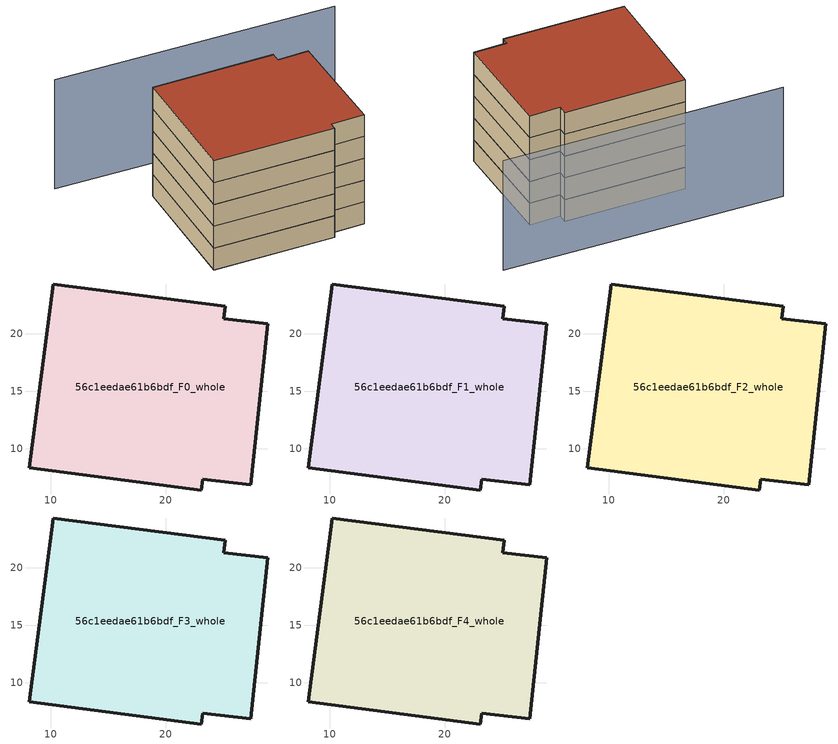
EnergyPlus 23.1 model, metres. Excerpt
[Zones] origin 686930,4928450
56c1eedae61b6bdf_F0_whole
 floor ground (EU_floor_Construction): 27.36,6.84 28.84,20.87 25.03,21.26 25.17,22.38 10.2,24.3 8.15,8.33 23.09,6.39 23.21,7.32 z0
 wall outside (EU_wall_Construction): 8.15,8.33 10.2,24.3 25.17,22.38 25.03,21.26 28.84,20.87 27.36,6.84 23.21,7.32 23.09,6.39 8.15,8.33 z0:3
56c1eedae61b6bdf_F1_whole
 floor to 56c1eedae61b6bdf_F0_whole (EU_floor_Construction): 27.36,6.84 28.84,20.87 25.02,21.26 25.17,22.38 10.2,24.3 8.15,8.33 23.09,6.39 23.21,7.32 z3
 wall outside (EU_wall_Construction): 8.15,8.33 10.2,24.3 25.17,22.38 25.03,21.26 28.84,20.87 27.36,6.84 23.21,7.32 23.09,6.39 8.15,8.33 z3:6
56c1eedae61b6bdf_F2_whole
 floor to 56c1eedae61b6bdf_F1_whole (EU_floor_Construction): 27.36,6.84 28.84,20.87 25.02,21.26 25.17,22.38 10.2,24.3 8.15,8.33 23.09,6.39 23.21,7.32 z6
 wall outside (EU_wall_Construction): 8.15,8.33 10.2,24.3 25.17,22.38 25.03,21.26 28.84,20.87 27.36,6.84 23.21,7.32 23.09,6.39 8.15,8.33 z6:9
56c1eedae61b6bdf_F3_whole
 floor to 56c1eedae61b6bdf_F2_whole (EU_floor_Construction): 27.36,6.84 28.84,20.87 25.02,21.26 25.17,22.38 10.2,24.3 8.15,8.33 23.09,6.39 23.21,7.32 z9
 wall outside (EU_wall_Construction): 8.15,8.33 10.2,24.3 25.17,22.38 25.03,21.26 28.84,20.87 27.36,6.84 23.21,7.32 23.09,6.39 8.15,8.33 z9:12
56c1eedae61b6bdf_F4_whole
 floor to 56c1eedae61b6bdf_F3_whole (EU_floor_Construction): 27.36,6.84 28.84,20.87 25.02,21.26 25.17,22.38 10.2,24.3 8.15,8.33 23.09,6.39 23.21,7.32 z12
 wall outside (EU_wall_Construction): 8.15,8.33 10.2,24.3 25.17,22.38 25.03,21.26 28.84,20.87 27.36,6.84 23.21,7.32 23.09,6.39 8.15,8.33 z12:15
 roof outside (EU_roof_Construction): 28.84,20.87 27.36,6.84 23.21,7.32 23.09,6.39 8.15,8.33 10.2,24.3 25.17,22.38 25.03,21.26 z15
shading: 36.12,26.7 1.69,31.48 z0:15
[Building]
EU S2 Campaign: North Axis=0; Terrain=City; Solar Distribution=FullExterior
[Site:Location]
Bologna: Latitude=44.5; Longitude=11.25; Time Zone=1; Elevation=37
[SizingPeriod:WeatherFileDays]
AnnualSizingPeriod: Begin Month=1; Begin Day of Month=1; End Month=12; End Day of Month=31; Day of Week for Start Day=Monday; Use Weather File Daylight Saving Period=No; Use Weather File Rain and Snow Indicators=No
[MATERIAL]
EU_InternalMass_Material: Roughness=MediumRough; Thickness=0.1; Conductivity=1; Density=1800; Specific Heat=900; Thermal Absorptance=0.9; Solar Absorptance=0.7; Visible Absorptance=0.7
[MATERIAL:NOMASS] Roughness=MediumRough; Thermal Absorptance=0.9; Solar Absorptance=0.7; Visible Absorptance=0.7
Name | Thermal Resistance
EU_wall_NoMass | 0.905828
EU_roof_NoMass | 0.37593
EU_floor_NoMass | 0.67114
[CONSTRUCTION]
EU_wall_Construction: EU_wall_NoMass
EU_roof_Construction: EU_roof_NoMass
EU_floor_Construction: EU_floor_NoMass
EU_InternalMass_Construction: EU_InternalMass_Material
[ZONE] Type=1; Multiplier=1; Ceiling Height=autocalculate; Volume=898.341; Floor Area=autocalculate; Part of Total Floor Area=Yes
56c1eedae61b6bdf_F0_whole; 56c1eedae61b6bdf_F1_whole; 56c1eedae61b6bdf_F2_whole; 56c1eedae61b6bdf_F3_whole; 56c1eedae61b6bdf_F4_whole
[INTERNALMASS] Construction=EU_InternalMass_Construction; Surface Area=299.447
Name | Zone or ZoneList
56c1eedae61b6bdf_F0_whole_EU_InternalMass | 56c1eedae61b6bdf_F0_whole
56c1eedae61b6bdf_F1_whole_EU_InternalMass | 56c1eedae61b6bdf_F1_whole
56c1eedae61b6bdf_F2_whole_EU_InternalMass | 56c1eedae61b6bdf_F2_whole
56c1eedae61b6bdf_F3_whole_EU_InternalMass | 56c1eedae61b6bdf_F3_whole
56c1eedae61b6bdf_F4_whole_EU_InternalMass | 56c1eedae61b6bdf_F4_whole
[OTHEREQUIPMENT] Fuel Type=Electricity; Design Level Calculation Method=Watts/Area; Power per Zone Floor Area=1; Fraction Latent=0; Fraction Radiant=0; Fraction Lost=0; Carbon Dioxide Generation Rate=0; EndUse Subcategory=EU_Step8_InternalGains
Name | Zone or ZoneList or Space or SpaceList | Schedule
EU_Step8_InternalGain_56c1eedae61b6bdf_F0_whole_f000 | 56c1eedae61b6bdf_F0_whole | EU_Step8_GainSchedule_56c1eedae61b6bdf_F0_whole_f000
EU_Step8_InternalGain_56c1eedae61b6bdf_F1_whole_f000 | 56c1eedae61b6bdf_F1_whole | EU_Step8_GainSchedule_56c1eedae61b6bdf_F1_whole_f000
EU_Step8_InternalGain_56c1eedae61b6bdf_F2_whole_f000 | 56c1eedae61b6bdf_F2_whole | EU_Step8_GainSchedule_56c1eedae61b6bdf_F2_whole_f000
EU_Step8_InternalGain_56c1eedae61b6bdf_F3_whole_f000 | 56c1eedae61b6bdf_F3_whole | EU_Step8_GainSchedule_56c1eedae61b6bdf_F3_whole_f000
EU_Step8_InternalGain_56c1eedae61b6bdf_F4_whole_f000 | 56c1eedae61b6bdf_F4_whole | EU_Step8_GainSchedule_56c1eedae61b6bdf_F4_whole_f000
[ZONEVENTILATION:DESIGNFLOWRATE] Schedule=EU_AlwaysOn; Design Flow Rate Calculation Method=AirChanges/Hour; Air Changes per Hour=0.73129; Ventilation Type=Natural; Fan Pressure Rise=0; Fan Total Efficiency=1; Constant Term Coefficient=1; Temperature Term Coefficient=0; Velocity Term Coefficient=0; Velocity Squared Term Coefficient=0; Minimum Indoor Temperature=-100; Maximum Indoor Temperature=100; Delta Temperature=-100; Minimum Outdoor Temperature=-100; Maximum Outdoor Temperature=100; Maximum Wind Speed=40
Name | Zone or ZoneList or Space or SpaceList
EU_ConstantAir_56c1eedae61b6bdf_F0_whole | 56c1eedae61b6bdf_F0_whole
EU_ConstantAir_56c1eedae61b6bdf_F1_whole | 56c1eedae61b6bdf_F1_whole
EU_ConstantAir_56c1eedae61b6bdf_F2_whole | 56c1eedae61b6bdf_F2_whole
EU_ConstantAir_56c1eedae61b6bdf_F3_whole | 56c1eedae61b6bdf_F3_whole
EU_ConstantAir_56c1eedae61b6bdf_F4_whole | 56c1eedae61b6bdf_F4_whole
[HVACTEMPLATE:THERMOSTAT] Constant Heating Setpoint=20; Constant Cooling Setpoint=50
EU_HeatOnly_56c1eedae61b6bdf_F0_whole; EU_HeatOnly_56c1eedae61b6bdf_F1_whole; EU_HeatOnly_56c1eedae61b6bdf_F2_whole; EU_HeatOnly_56c1eedae61b6bdf_F3_whole; EU_HeatOnly_56c1eedae61b6bdf_F4_whole
[HVACTEMPLATE:ZONE:IDEALLOADSAIRSYSTEM] System Availability Schedule=EU_AlwaysOn; Maximum Heating Supply Air Temperature=50; Minimum Cooling Supply Air Temperature=13; Maximum Heating Supply Air Humidity Ratio=0.0156; Minimum Cooling Supply Air Humidity Ratio=0.0077; Heating Limit=NoLimit; Cooling Limit=NoLimit; Heating Availability Schedule=EU_AlwaysOn; Cooling Availability Schedule=EU_CoolingOff; Dehumidification Control Type=ConstantSensibleHeatRatio; Cooling Sensible Heat Ratio=0.7; Dehumidification Setpoint=60; Humidification Control Type=None; Humidification Setpoint=30; Outdoor Air Method=None; Outdoor Air Flow Rate per Person=0.00944; Outdoor Air Flow Rate per Zone Floor Area=0; Outdoor Air Flow Rate per Zone=0; Demand Controlled Ventilation Type=None; Outdoor Air Economizer Type=NoEconomizer; Heat Recovery Type=None; Sensible Heat Recovery Effectiveness=0.7; Latent Heat Recovery Effectiveness=0.65
Name | Template Thermostat
56c1eedae61b6bdf_F0_whole | EU_HeatOnly_56c1eedae61b6bdf_F0_whole
56c1eedae61b6bdf_F1_whole | EU_HeatOnly_56c1eedae61b6bdf_F1_whole
56c1eedae61b6bdf_F2_whole | EU_HeatOnly_56c1eedae61b6bdf_F2_whole
56c1eedae61b6bdf_F3_whole | EU_HeatOnly_56c1eedae61b6bdf_F3_whole
56c1eedae61b6bdf_F4_whole | EU_HeatOnly_56c1eedae61b6bdf_F4_whole
[SIZING:ZONE] Zone Cooling Design Supply Air Temperature Input Method=SupplyAirTemperature; Zone Cooling Design Supply Air Temperature=13; Zone Heating Design Supply Air Temperature Input Method=SupplyAirTemperature; Zone Heating Design Supply Air Temperature=50; Zone Cooling Design Supply Air Humidity Ratio=0.008; Zone Heating Design Supply Air Humidity Ratio=0.008; Cooling Design Air Flow Method=DesignDay; Cooling Design Air Flow Rate=0; Cooling Minimum Air Flow per Zone Floor Area=0.000762; Cooling Minimum Air Flow=0; Cooling Minimum Air Flow Fraction=0.2; Heating Design Air Flow Method=DesignDay; Heating Design Air Flow Rate=0; Heating Maximum Air Flow per Zone Floor Area=0.002032; Heating Maximum Air Flow=0.141576; Heating Maximum Air Flow Fraction=0.3; Account for Dedicated Outdoor Air System=No; Dedicated Outdoor Air System Control Strategy=NeutralSupplyAir; Dedicated Outdoor Air Low Setpoint Temperature for Design=autosize; Dedicated Outdoor Air High Setpoint Temperature for Design=autosize; Zone Load Sizing Method=Sensible Load Only No Latent Load; Zone Latent Cooling Design Supply Air Humidity Ratio Input Method=HumidityRatioDifference; Zone Cooling Design Supply Air Humidity Ratio Difference=0.005; Zone Latent Heating Design Supply Air Humidity Ratio Input Method=HumidityRatioDifference; Zone Humidification Design Supply Air Humidity Ratio Difference=0.005
56c1eedae61b6bdf_F0_whole; 56c1eedae61b6bdf_F1_whole; 56c1eedae61b6bdf_F2_whole; 56c1eedae61b6bdf_F3_whole; 56c1eedae61b6bdf_F4_whole
[SCHEDULE:CONSTANT]
Name | Hourly Value
EU_AlwaysOn | 1
EU_CoolingOff | 0
[SCHEDULE:FILE] Column Number=1; Rows to Skip at Top=0; Number of Hours of Data=8760; Column Separator=Comma; Interpolate to Timestep=No; Minutes per Item=60; Adjust Schedule for Daylight Savings=Yes
Name | File
EU_Step8_GainSchedule_56c1eedae61b6bdf_F0_whole_f000 | ../../schedules/56c1eedae61b6bdf/56c1eedae61b6bdf_F0_whole_f000_gain.csv
EU_Step8_GainSchedule_56c1eedae61b6bdf_F1_whole_f000 | ../../schedules/56c1eedae61b6bdf/56c1eedae61b6bdf_F1_whole_f000_gain.csv
EU_Step8_GainSchedule_56c1eedae61b6bdf_F2_whole_f000 | ../../schedules/56c1eedae61b6bdf/56c1eedae61b6bdf_F2_whole_f000_gain.csv
EU_Step8_GainSchedule_56c1eedae61b6bdf_F3_whole_f000 | ../../schedules/56c1eedae61b6bdf/56c1eedae61b6bdf_F3_whole_f000_gain.csv
EU_Step8_GainSchedule_56c1eedae61b6bdf_F4_whole_f000 | ../../schedules/56c1eedae61b6bdf/56c1eedae61b6bdf_F4_whole_f000_gain.csv
